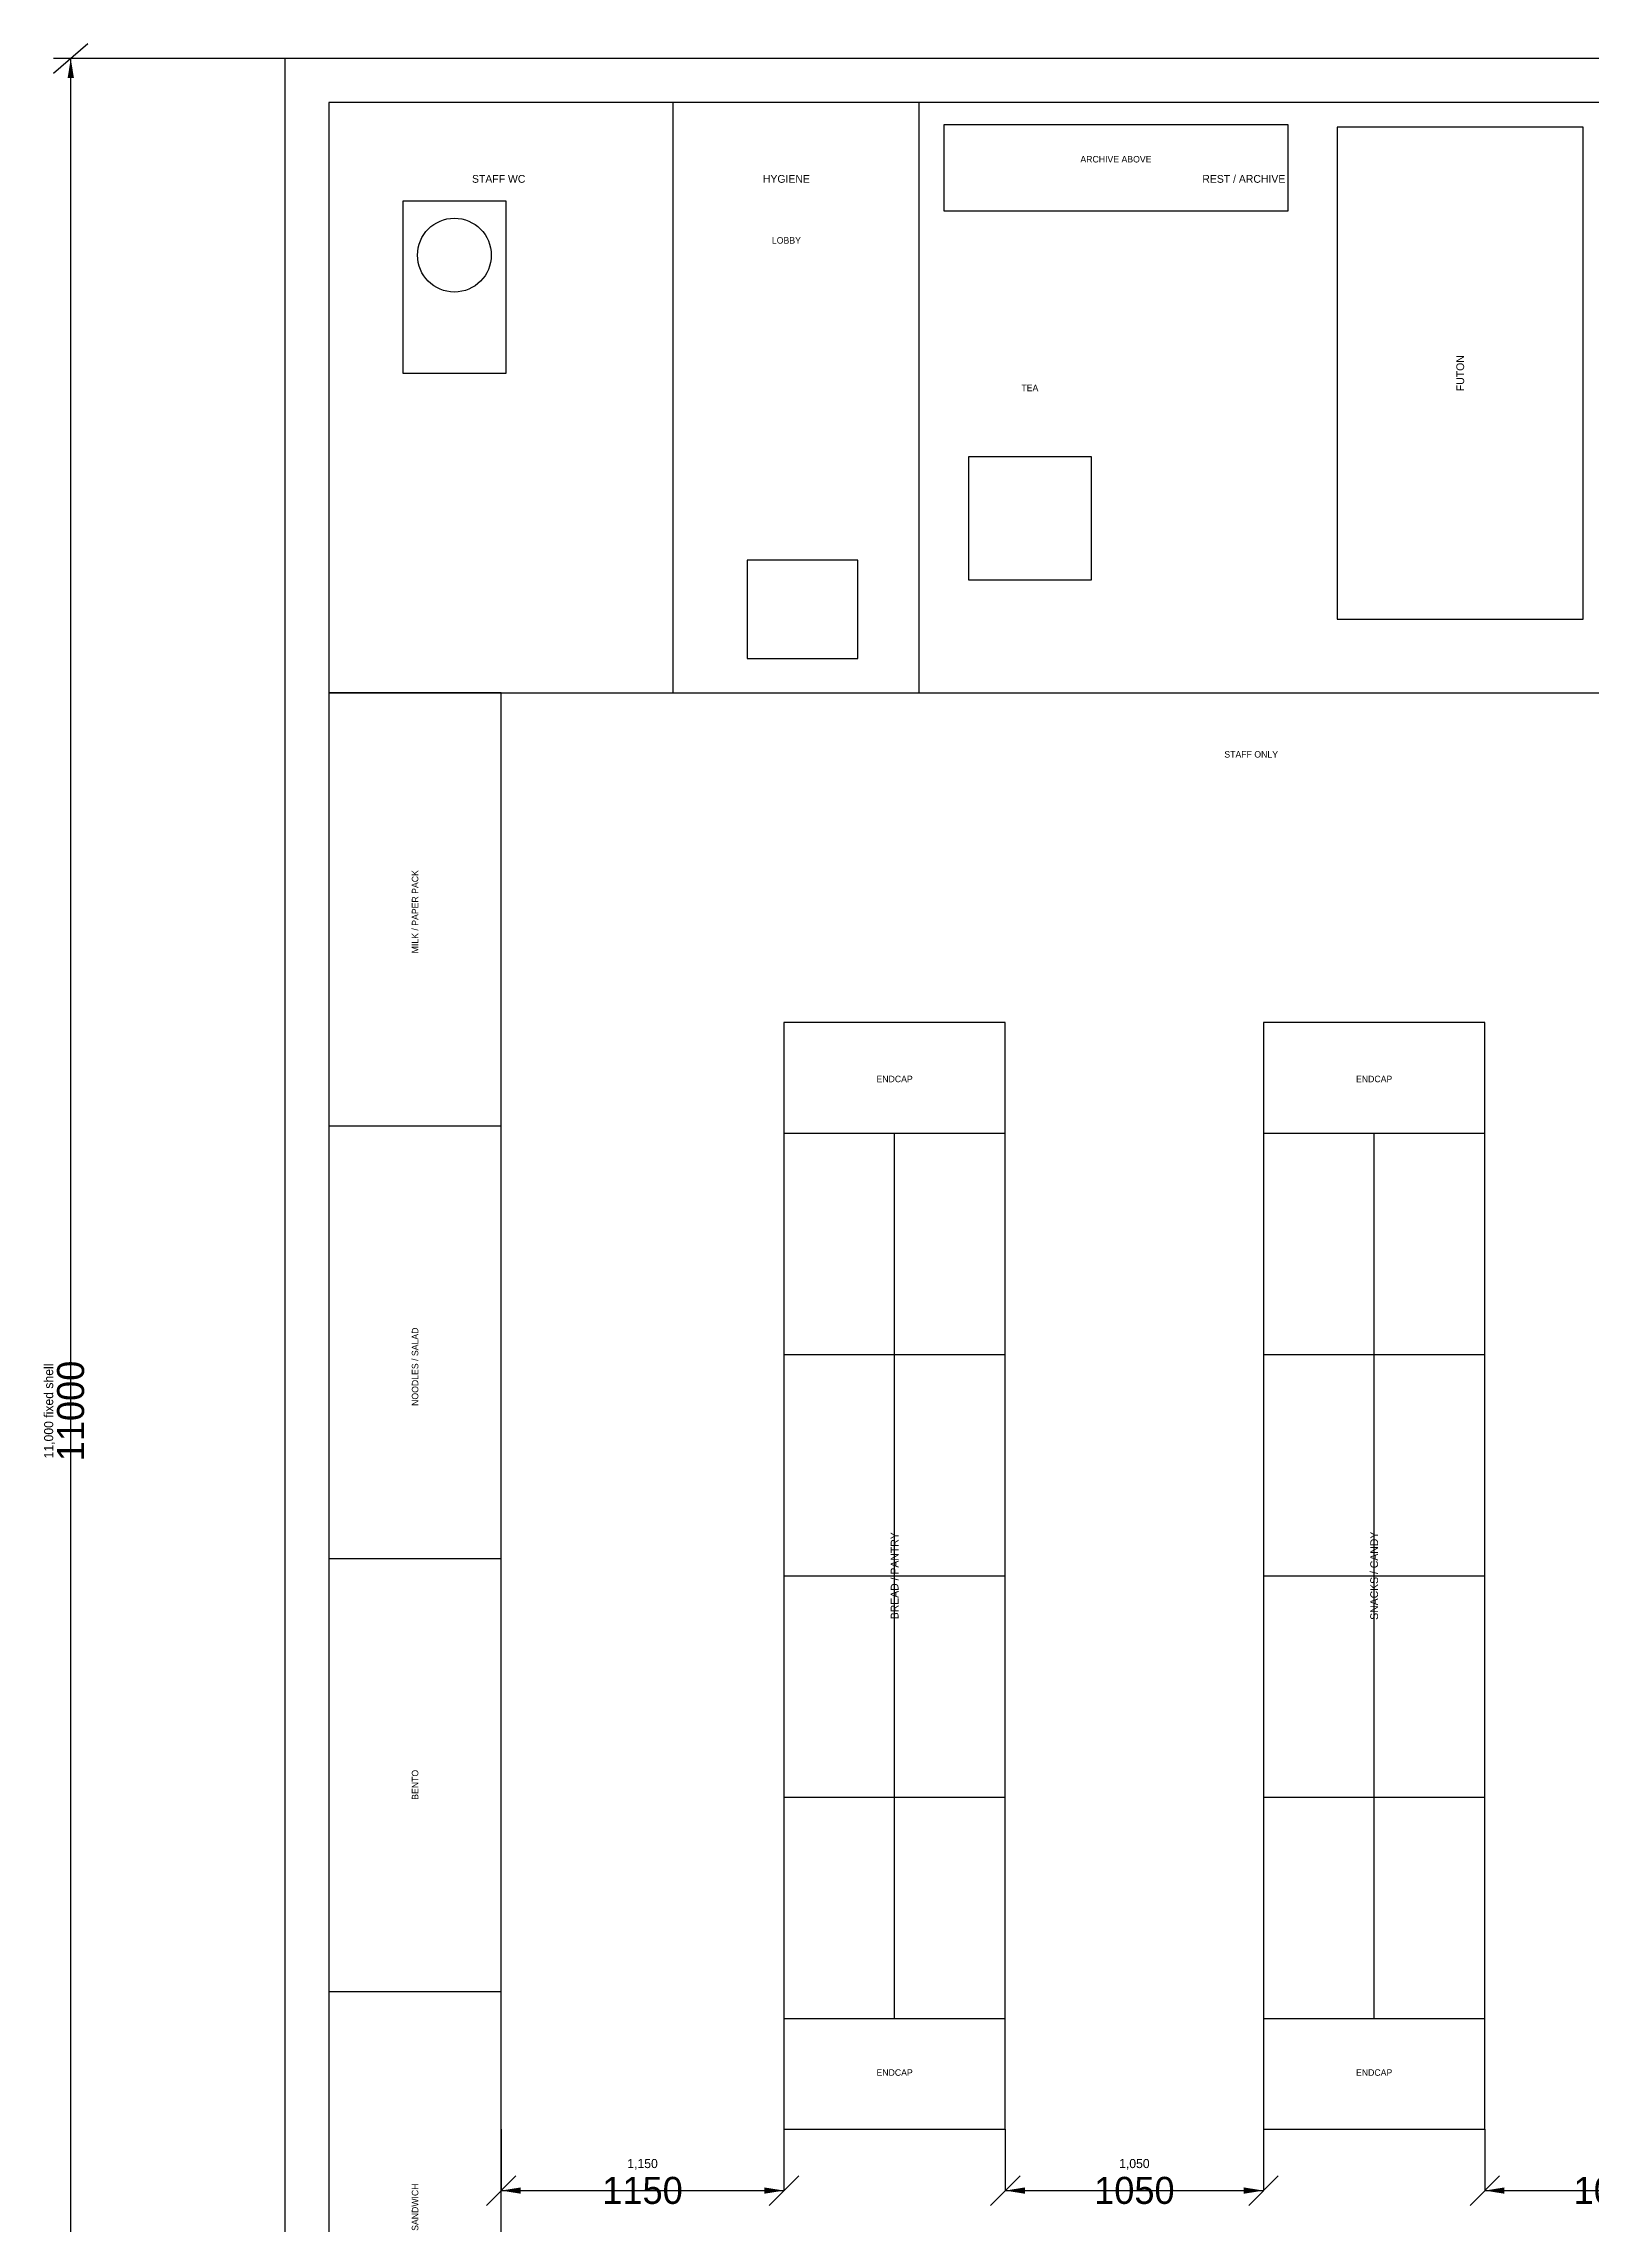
# Model space of a CAD drawing. Header units: millimetres. Extents: x -1160 to 38600, y -2519 to 23410.
# Drawn here: x -1160 to 5133, y 2013 to 10880 of the extents above; entities that cross this region are included whole.
import ezdxf
from ezdxf.enums import TextEntityAlignment as Align

# ---------------------------------------------------------------- set-up
doc = ezdxf.new("R2010")
doc.units = ezdxf.units.MM
for name, color, linetype in [('COLD', 4, 'Continuous'), ('DIM', 8, 'Continuous'), ('EXTERIOR', 7, 'Continuous'), ('FIXTURES', 3, 'Continuous'), ('FLOOR', 8, 'Continuous'), ('STAFF', 30, 'Continuous'), ('TEXT', 7, 'Continuous'), ('WALLS', 7, 'Continuous')]:
    doc.layers.add(name, color=color, linetype=linetype)
doc.dimstyles.get("Standard").update_dxf_attribs({"dimtxt": 2.5, "dimasz": 2.5, "dimexe": 1.25, "dimexo": 0.625, "dimtad": 1, "dimcen": 2.5, "dimazin": 3, "dimtfac": 1, "dimtmove": 0, "dimatfit": 3})

# ---------------------------------------------------------------- blocks, each defined once
blk = doc.blocks.new('_CLOSEDFILLED')
at = {"color": 0, "linetype": 'BYBLOCK'}
blk.add_solid([(-1, 0.16), (0, 0), (-1, -0.16)], dxfattribs=at)
blk = doc.blocks.new('*D2')
at = {"color": 8}
for p, q in [((-180, 10820), (-1050, 10820)), ((-1050, 5595), (-1050, 10740)), ((-1050, -100), (-1050, 5045)), ((-180, -180), (-1050, -180))]:
    blk.add_line(p, q, dxfattribs=at)
at = {"layer": 'Defpoints'}
for p in [(-180, 10820), (-1050, -180), (-180, -180)]:
    blk.add_point(p, dxfattribs=at)
at = {"color": 8, "xscale": 80, "yscale": 80}
for p, rotation in [((-1050, 10820), 90), ((-1050, -180), 270)]:
    blk.add_blockref('_CLOSEDFILLED', p, dxfattribs=dict(at, rotation=rotation))
at = {"color": 8, "insert": (-1050, 5320), "char_height": 110, "attachment_point": 5, "rotation": 90}
blk.add_mtext('11000', dxfattribs=at)
blk = doc.blocks.new('*D3')
at = {"color": 8}
for p, q in [((700, 2400), (700, 2150)), ((1850, 2400), (1850, 2150)), ((780, 2150), (1055, 2150)), ((1495, 2150), (1770, 2150))]:
    blk.add_line(p, q, dxfattribs=at)
at = {"layer": 'Defpoints'}
for p in [(700, 2400), (1850, 2400), (700, 2150)]:
    blk.add_point(p, dxfattribs=at)
at = {"color": 8, "xscale": 80, "yscale": 80, "rotation": 180}
blk.add_blockref('_CLOSEDFILLED', (700, 2150), dxfattribs=at)
at = {"color": 8, "xscale": 80, "yscale": 80}
blk.add_blockref('_CLOSEDFILLED', (1850, 2150), dxfattribs=at)
at = {"color": 8, "insert": (1275, 2150), "char_height": 110, "attachment_point": 5}
blk.add_mtext('1150', dxfattribs=at)
blk = doc.blocks.new('*D4')
at = {"color": 8}
for p, q in [((2750, 2400), (2750, 2150)), ((3800, 2400), (3800, 2150)), ((2830, 2150), (3055, 2150)), ((3495, 2150), (3720, 2150))]:
    blk.add_line(p, q, dxfattribs=at)
at = {"layer": 'Defpoints'}
for p in [(2750, 2400), (3800, 2400), (2750, 2150)]:
    blk.add_point(p, dxfattribs=at)
at = {"color": 8, "xscale": 80, "yscale": 80, "rotation": 180}
blk.add_blockref('_CLOSEDFILLED', (2750, 2150), dxfattribs=at)
at = {"color": 8, "xscale": 80, "yscale": 80}
blk.add_blockref('_CLOSEDFILLED', (3800, 2150), dxfattribs=at)
at = {"color": 8, "insert": (3275, 2150), "char_height": 110, "attachment_point": 5}
blk.add_mtext('1050', dxfattribs=at)
blk = doc.blocks.new('*D5')
at = {"color": 8}
for p, q in [((4700, 2400), (4700, 2150)), ((5750, 2400), (5750, 2150)), ((4780, 2150), (5005, 2150)), ((5445, 2150), (5670, 2150))]:
    blk.add_line(p, q, dxfattribs=at)
at = {"layer": 'Defpoints'}
for p in [(4700, 2400), (5750, 2400), (4700, 2150)]:
    blk.add_point(p, dxfattribs=at)
at = {"color": 8, "xscale": 80, "yscale": 80, "rotation": 180}
blk.add_blockref('_CLOSEDFILLED', (4700, 2150), dxfattribs=at)
at = {"color": 8, "xscale": 80, "yscale": 80}
blk.add_blockref('_CLOSEDFILLED', (5750, 2150), dxfattribs=at)
at = {"color": 8, "insert": (5225, 2150), "char_height": 110, "attachment_point": 5}
blk.add_mtext('1050', dxfattribs=at)

msp = doc.modelspace()

# ---------------------------------------------------------------- linework, layer by layer
at = {"layer": 'COLD'}
for p, q in [((2150, 8780), (1700, 8780)), ((1700, 8780), (1700, 8380)), ((2150, 8380), (2150, 8780)), ((1700, 8380), (2150, 8380)), ((700, 8240), (0, 8240)), ((0, 8240), (0, 1200)), ((700, 1200), (700, 8240)), ((0, 6480), (700, 6480)), ((0, 4720), (700, 4720)), ((0, 2960), (700, 2960))]:
    msp.add_line(p, q, dxfattribs=at)
at = {"layer": 'DIM'}
for p, q in [((-1120, 10760), (-980, 10880)), ((-180, 10820), (-1120, 10820)), ((-1050, -180), (-1050, 10820)), ((700, 2400), (700, 2220)), ((1850, 2400), (1850, 2220)), ((2750, 2400), (2750, 2220)), ((3800, 2400), (3800, 2220)), ((4700, 2400), (4700, 2220)), ((640, 2090), (760, 2210)), ((700, 2150), (1850, 2150)), ((1790, 2090), (1910, 2210)), ((2690, 2090), (2810, 2210)), ((2750, 2150), (3800, 2150)), ((3740, 2090), (3860, 2210)), ((4640, 2090), (4760, 2210)), ((4700, 2150), (5750, 2150))]:
    msp.add_line(p, q, dxfattribs=at)
at = {"layer": 'EXTERIOR'}
for p, q in [((14080, 10820), (-180, 10820)), ((-180, 10820), (-180, -180))]:
    msp.add_line(p, q, dxfattribs=at)
at = {"layer": 'FIXTURES'}
for p, q in [((720, 10240), (300, 10240)), ((300, 10240), (300, 9540)), ((720, 9540), (720, 10240)), ((300, 9540), (720, 9540)), ((2750, 6900), (1850, 6900)), ((1850, 6900), (1850, 2400)), ((2750, 2400), (2750, 6900)), ((4700, 6900), (3800, 6900)), ((3800, 6900), (3800, 2400)), ((4700, 2400), (4700, 6900)), ((1850, 6450), (2750, 6450)), ((2300, 2850), (2300, 6450)), ((3800, 6450), (4700, 6450)), ((4250, 2850), (4250, 6450)), ((1850, 5550), (2750, 5550)), ((3800, 5550), (4700, 5550)), ((1850, 4650), (2750, 4650)), ((3800, 4650), (4700, 4650)), ((1850, 3750), (2750, 3750)), ((3800, 3750), (4700, 3750)), ((1850, 2850), (2750, 2850)), ((3800, 2850), (4700, 2850)), ((1850, 2400), (2750, 2400)), ((3800, 2400), (4700, 2400))]:
    msp.add_line(p, q, dxfattribs=at)
msp.add_circle((510, 10020), 150, dxfattribs=at)
at = {"layer": 'FLOOR'}
for p, q in [((13900, 10640), (0, 10640)), ((0, 10640), (0, 0))]:
    msp.add_line(p, q, dxfattribs=at)
at = {"layer": 'STAFF'}
for p, q in [((3900, 10550), (2500, 10550)), ((2500, 10550), (2500, 10200)), ((3900, 10200), (3900, 10550)), ((5100, 10540), (4100, 10540)), ((4100, 10540), (4100, 8540)), ((5100, 8540), (5100, 10540)), ((1400, 9300), (1400, 10200)), ((2400, 9300), (2400, 10200)), ((2500, 10200), (3900, 10200)), ((3100, 9200), (2600, 9200)), ((2600, 9200), (2600, 8700)), ((3100, 8700), (3100, 9200)), ((2600, 8700), (3100, 8700)), ((4100, 8540), (5100, 8540)), ((3300, 8240), (4200, 8240))]:
    msp.add_line(p, q, dxfattribs=at)
at = {"layer": 'WALLS'}
for p, q in [((1400, 10200), (1400, 10640)), ((2400, 10200), (2400, 10640)), ((1400, 8240), (1400, 9300)), ((2400, 8240), (2400, 9300)), ((0, 8240), (3300, 8240)), ((4200, 8240), (5200, 8240))]:
    msp.add_line(p, q, dxfattribs=at)

# ---------------------------------------------------------------- texts
at = {"layer": 'DIM'}
msp.add_text('11,000 fixed shell', height=37.042, rotation=90, dxfattribs=at).set_placement((-1140, 5320), align=Align.MIDDLE_CENTER)
for s, p in [('1,150', (1275, 2260)), ('1,050', (3275, 2260))]:
    msp.add_text(s, height=37.04, dxfattribs=at).set_placement(p, align=Align.MIDDLE_CENTER)
at = {"layer": 'TEXT'}
for s, height, p in [('ARCHIVE ABOVE', 26.458, (3200, 10410)), ('STAFF WC', 31.75, (690, 10330)), ('HYGIENE', 31.75, (1860, 10330)), ('REST / ARCHIVE', 31.75, (3720, 10330)), ('LOBBY', 26.46, (1860, 10080)), ('TEA', 26.46, (2850, 9480)), ('STAFF ONLY', 26.46, (3750, 7990)), ('ENDCAP', 26.46, (2300, 6670)), ('ENDCAP', 26.46, (4250, 6670)), ('ENDCAP', 26.46, (2300, 2630)), ('ENDCAP', 26.46, (4250, 2630))]:
    msp.add_text(s, height=height, dxfattribs=at).set_placement(p, align=Align.MIDDLE_CENTER)
for s, height, p in [('FUTON', 31.75, (4600, 9540)), ('MILK / PAPER PACK', 26.458, (350, 7350)), ('NOODLES / SALAD', 26.458, (350, 5500)), ('BREAD / PANTRY', 31.75, (2300, 4650)), ('SNACKS / CANDY', 31.75, (4250, 4650)), ('BENTO', 26.46, (350, 3800)), ('ONIGIRI / SANDWICH', 26.458, (350, 2000))]:
    msp.add_text(s, height=height, rotation=90, dxfattribs=at).set_placement(p, align=Align.MIDDLE_CENTER)

# ---------------------------------------------------------------- dimensions: what is measured, and where the dimension line sits
dim = msp.add_linear_dim(base=(-1050, -180), p1=(-180, -180), p2=(-180, 10820), angle=90, dimstyle='Standard', override={"dimtxt": 110, "dimasz": 80, "dimdec": 0, "dimclrd": 8, "dimclre": 8, "dimclrt": 8})
dim.commit()
dim.dimension.update_dxf_attribs({"geometry": '*D2', "text_midpoint": (-1050, 5320)})
for base, p1, p2, picture, middle in [((700, 2150), (700, 2400), (1850, 2400), '*D3', (1275, 2150)), ((2750, 2150), (2750, 2400), (3800, 2400), '*D4', (3275, 2150)), ((4700, 2150), (4700, 2400), (5750, 2400), '*D5', (5225, 2150))]:
    dim = msp.add_linear_dim(base=base, p1=p1, p2=p2, dimstyle='Standard', override={"dimtxt": 110, "dimasz": 80, "dimdec": 0, "dimclrd": 8, "dimclre": 8, "dimclrt": 8})
    dim.commit()
    dim.dimension.update_dxf_attribs({"geometry": picture, "text_midpoint": middle})

doc.saveas('drawing.dxf')
